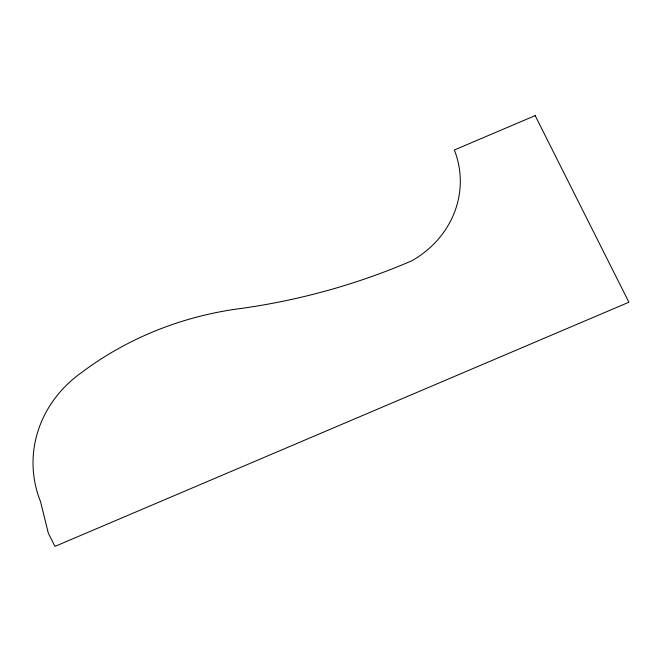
<?xml version="1.0" encoding="UTF-8"?>
<svg xmlns="http://www.w3.org/2000/svg" width="662" height="662" viewBox="0 0 662 662"><rect width="100%" height="100%" fill="white"/><g stroke="black" fill="none" stroke-linecap="round" stroke-linejoin="round"><path stroke-width="0.99" d="M535.161 115.61L454.339 149.993A101.584 92.804 -2.6 0 1 411.781 260.82A617.381 564.007 -2.6 0 1 241.506 308.409A318.554 291.015 -2.6 0 0 81.922 372.292A124.166 113.434 -2.6 0 0 40.605 501.862L48.309 533.133L54.963 546.39L628.9 302.228L535.161 115.61"/></g></svg>
